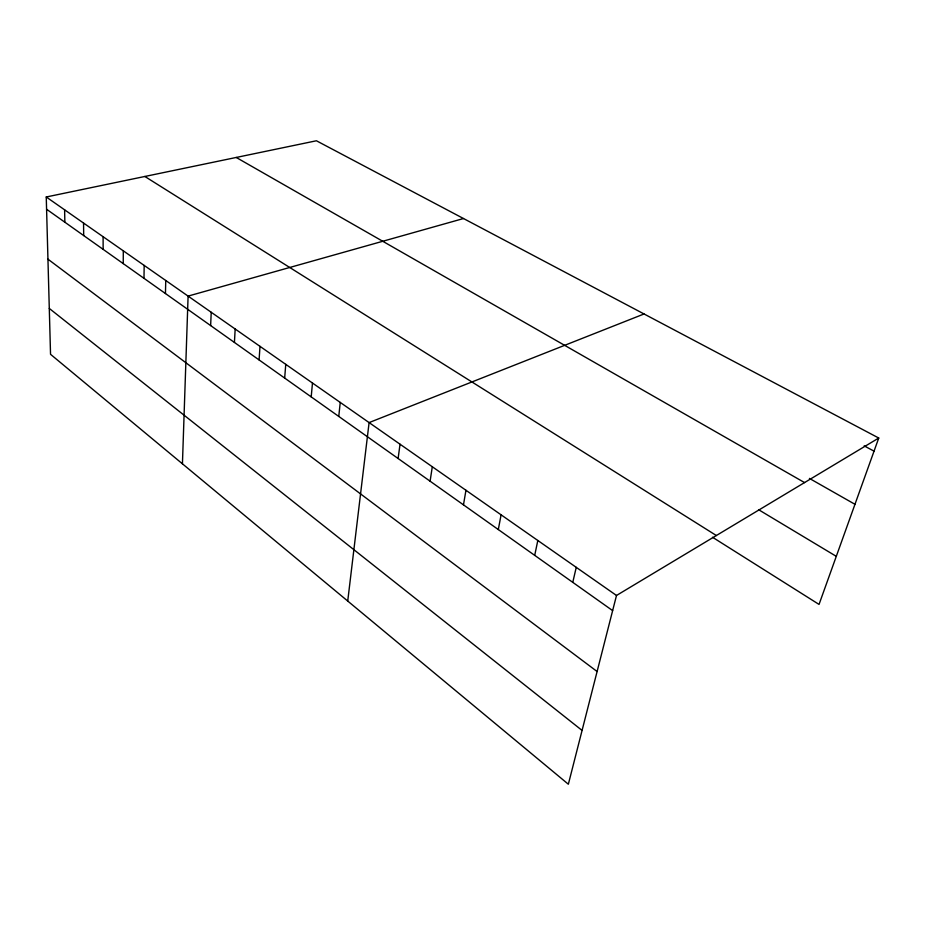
<?xml version="1.0" encoding="UTF-8"?>
<svg xmlns="http://www.w3.org/2000/svg" width="925" height="925" viewBox="0 0 925 925"><rect width="100%" height="100%" fill="white"/><g stroke="black" fill="none" stroke-linecap="round" stroke-linejoin="round"><path stroke-width="1.39" d="M123.233 263.602L123.302 250.825M143.988 278.321L144.173 265.417M165.448 293.537L165.76 280.495M182.433 463.818L188.099 296.104L463.494 218.531M210.634 325.577L211.224 312.268M234.43 342.447L235.17 328.999M259.093 359.929L259.994 346.355M284.669 378.071L285.756 364.346M311.205 396.883L312.477 383.019M338.77 416.423L340.238 402.421M347.731 601.053L369.098 422.586L644.054 313.968M398.108 458.511L400.039 444.208M430.102 481.197L432.299 466.755M463.471 504.853L465.957 490.262M498.309 529.551L501.096 514.82M534.708 555.358L537.818 540.489M572.772 582.357L576.252 567.337M878.75 438.034L616.501 595.469L568.355 784.227L50.54 354.31L46.25 196.99L316.419 140.773L878.75 438.034L819.041 604.418L712.516 537.252M864.181 445.873L874.044 451.157M809.421 478.41L854.966 504.298M236.233 157.458L804.553 482.584M758.581 509.687L836.293 556.341M144.855 176.467L716.355 535.529M46.25 196.99L616.501 595.469M46.585 209.258L612.639 610.616M47.95 259.173L597.099 671.515M49.291 308.441L582.079 730.426M64.611 209.813L64.854 222.208M83.551 223.052L83.689 235.563M103.103 236.719L103.149 249.357"/></g></svg>
